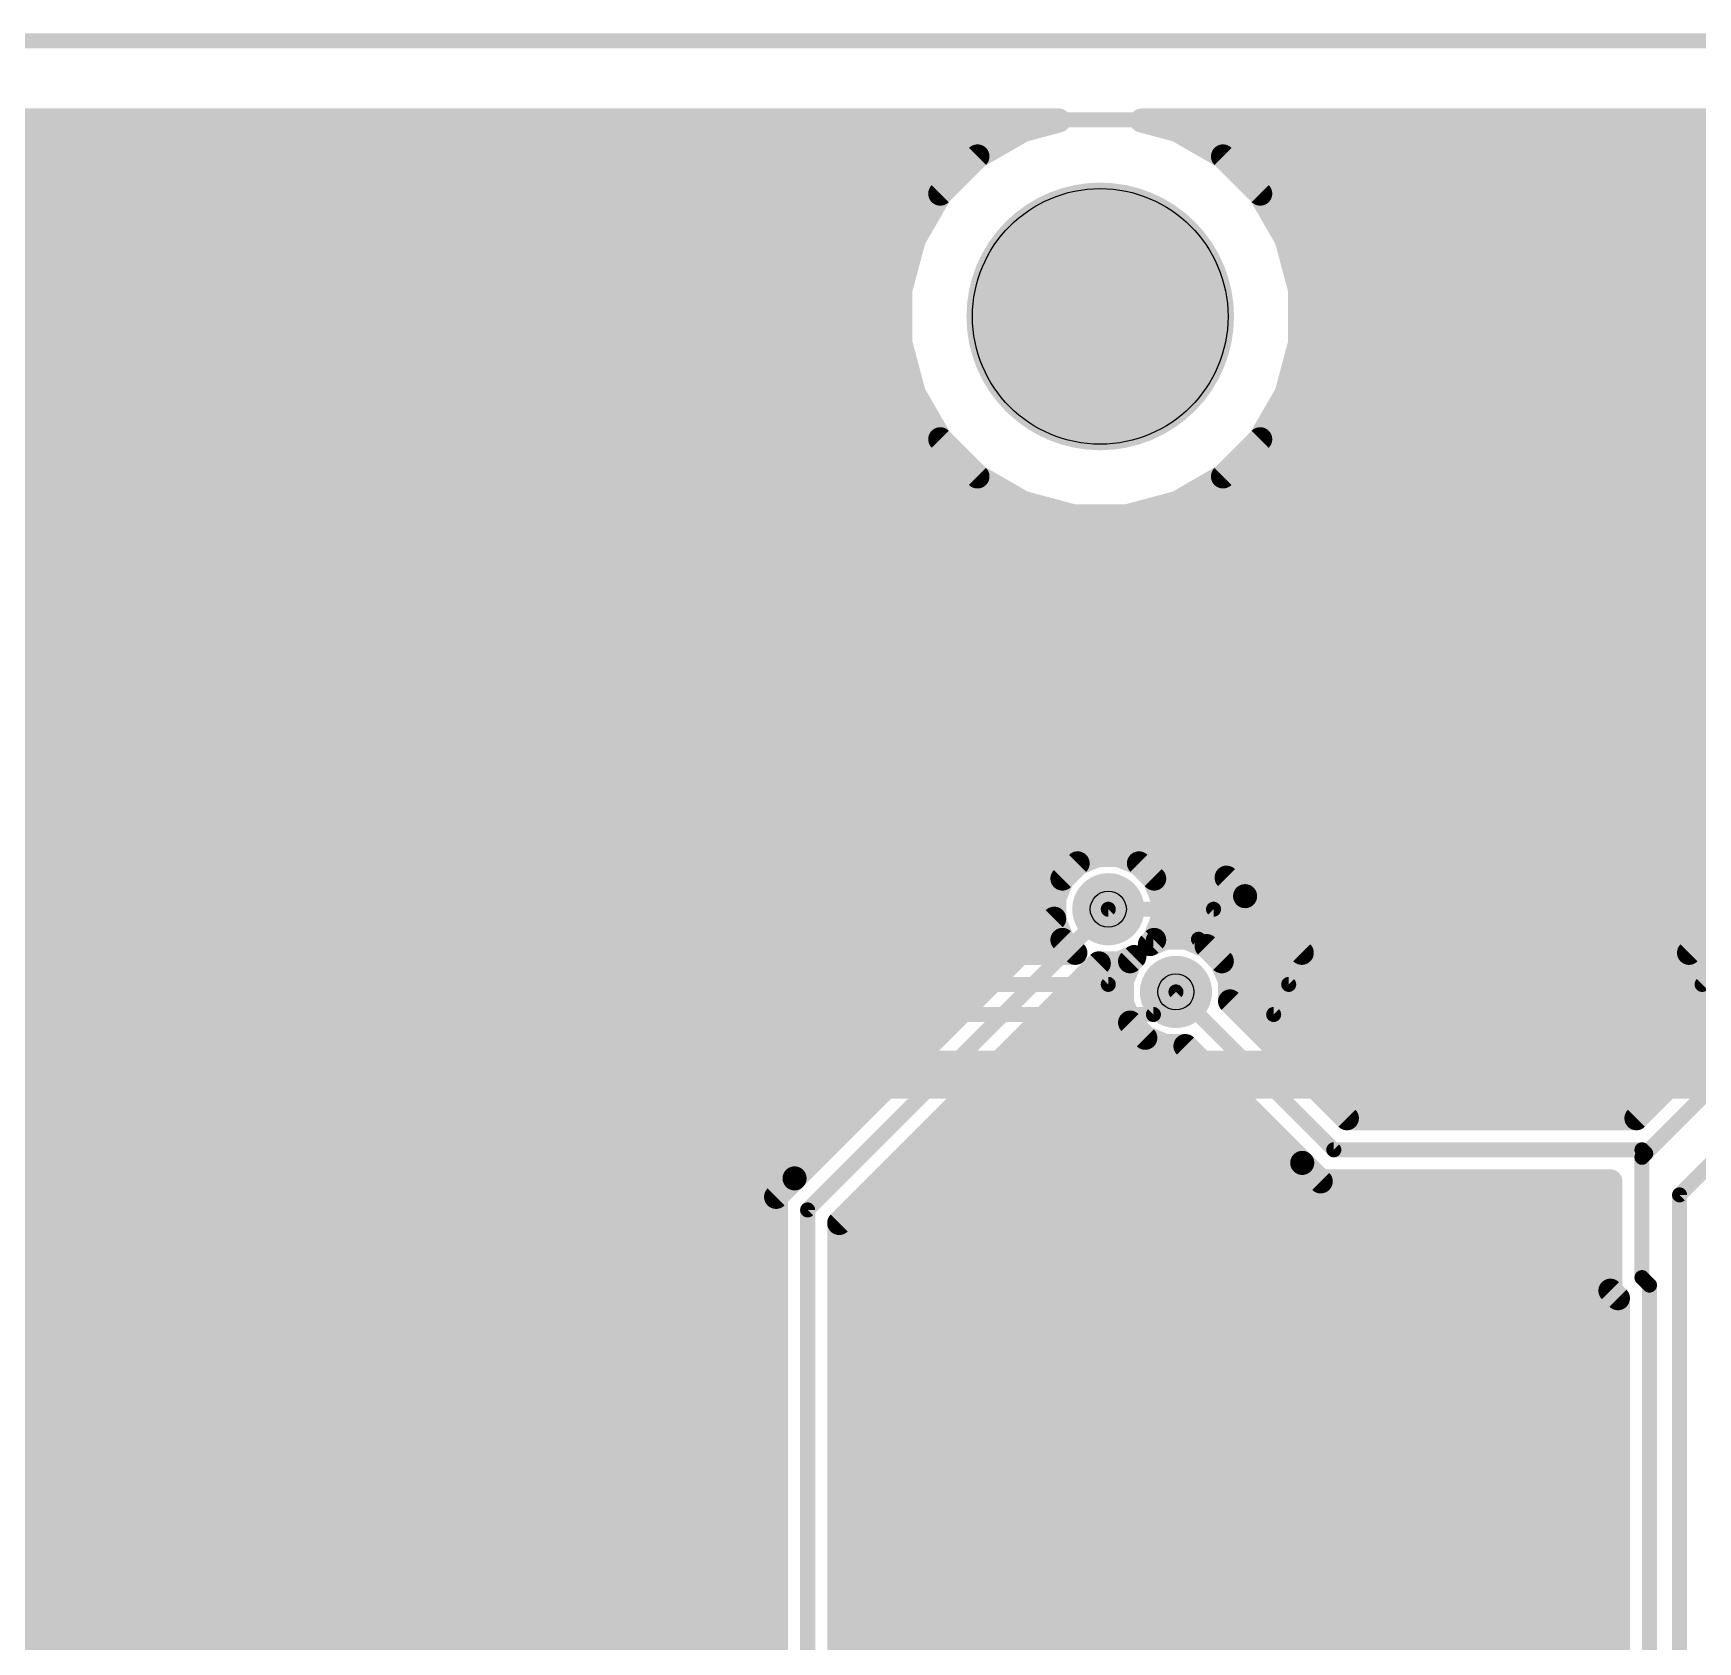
# Model space of a CAD drawing. Extents: x 0 to 10.8, y 0 to 6.1.
# Drawn here: x 2.98 to 4.087, y 3.463 to 4.533 of the extents above; entities that cross this region are included whole.
import ezdxf

# ---------------------------------------------------------------- set-up
doc = ezdxf.new("R2010")
doc.units = 0
for name, color, linetype in [('1', 22, 'CONTINUOUS'), ('116', 253, 'CONTINUOUS'), ('16', 175, 'CONTINUOUS'), ('18', 82, 'CONTINUOUS'), ('20', 7, 'CONTINUOUS'), ('29', 253, 'CONTINUOUS'), ('30', 253, 'CONTINUOUS'), ('44', 253, 'CONTINUOUS')]:
    doc.layers.add(name, color=color, linetype=linetype)

# ---------------------------------------------------------------- blocks, each defined once
blk = doc.blocks.new('ROUNDV')
at = {"const_width": 0.5}
blk.add_lwpolyline([(0, -0.25, 1), (0, 0.25, 1), (0, -0.25)], format="xyb", dxfattribs=at)

msp = doc.modelspace()

# ---------------------------------------------------------------- linework, layer by layer
at = {"layer": '1'}
for points, const_width in [([(2.260461, 4.474559), (3.662091, 4.474559)], 0.016), ([(3.638287, 4.468185), (3.607961, 4.450677)], 0.016), ([(3.662091, 4.474559), (3.638287, 4.468185)], 0.016), ([(3.740961, 4.468185), (3.717157, 4.474559)], 0.016), ([(3.717157, 4.474559), (6.526291, 4.474559)], 0.016), ([(3.771287, 4.450677), (3.740961, 4.468185)], 0.016), ([(2.291516, 4.464), (3.631039, 4.464)], 0.016), ([(3.748213, 4.464), (6.548846, 4.464)], 0.016), ([(2.317268, 4.448), (3.605283, 4.448)], 0.016), ([(3.607961, 4.450677), (3.583197, 4.425913)], 0.016), ([(3.796051, 4.425913), (3.771287, 4.450677)], 0.016), ([(3.773965, 4.448), (6.532846, 4.448)], 0.016), ([(2.333268, 4.432), (3.589283, 4.432)], 0.016), ([(3.789965, 4.432), (6.516846, 4.432)], 0.016), ([(3.583197, 4.425913), (3.565689, 4.395587)], 0.016), ([(3.813559, 4.395587), (3.796051, 4.425913)], 0.016), ([(2.345079, 4.416), (3.577476, 4.416)], 0.016), ([(3.801776, 4.416), (6.500846, 4.416)], 0.016), ([(2.354315, 4.4), (3.56824, 4.4)], 0.016), ([(3.811012, 4.4), (6.484846, 4.4)], 0.016), ([(3.565689, 4.395587), (3.556626, 4.36176)], 0.016), ([(3.822622, 4.36176), (3.813559, 4.395587)], 0.016), ([(2.359969, 4.384), (3.562587, 4.384)], 0.016), ([(3.816665, 4.384), (6.468846, 4.384)], 0.016), ([(2.364256, 4.368), (3.558299, 4.368)], 0.016), ([(3.820953, 4.368), (6.452846, 4.368)], 0.016), ([(3.556626, 4.36176), (3.556626, 4.32674)], 0.016), ([(3.822622, 4.32674), (3.822622, 4.36176)], 0.016), ([(2.365925, 4.352), (3.556626, 4.352)], 0.016), ([(3.822622, 4.352), (4.196114, 4.352)], 0.016), ([(2.365925, 4.336), (3.556626, 4.336)], 0.016), ([(3.822622, 4.336), (4.180114, 4.336)], 0.016), ([(3.556626, 4.32674), (3.565689, 4.292913)], 0.016), ([(3.813559, 4.292913), (3.822622, 4.32674)], 0.016), ([(2.364118, 4.32), (3.558429, 4.32)], 0.016), ([(3.820815, 4.32), (4.174917, 4.32)], 0.016), ([(2.359831, 4.304), (3.562717, 4.304)], 0.016), ([(3.816528, 4.304), (4.174917, 4.304)], 0.016), ([(2.354024, 4.288), (3.568524, 4.288)], 0.016), ([(3.565689, 4.292913), (3.583197, 4.262587)], 0.016), ([(3.796051, 4.262587), (3.813559, 4.292913)], 0.016), ([(3.81072, 4.288), (4.181276, 4.288)], 0.016), ([(2.344787, 4.272), (3.57776, 4.272)], 0.016), ([(3.801484, 4.272), (4.197276, 4.272)], 0.016), ([(2.332768, 4.256), (3.589783, 4.256)], 0.016), ([(3.583197, 4.262587), (3.607961, 4.237823)], 0.016), ([(3.771287, 4.237823), (3.796051, 4.262587)], 0.016), ([(3.789465, 4.256), (4.294, 4.256)], 0.016), ([(2.316768, 4.24), (3.605783, 4.24)], 0.016), ([(3.607961, 4.237823), (3.638287, 4.220315)], 0.016), ([(3.740961, 4.220315), (3.771287, 4.237823)], 0.016), ([(3.773465, 4.24), (4.294, 4.24)], 0.016), ([(2.290646, 4.224), (3.631902, 4.224)], 0.016), ([(3.747343, 4.224), (4.294, 4.224)], 0.016), ([(3.638287, 4.220315), (3.672114, 4.211252)], 0.016), ([(3.672114, 4.211252), (3.707134, 4.211252)], 0.016), ([(3.707134, 4.211252), (3.740961, 4.220315)], 0.016), ([(1.782614, 4.208), (4.294, 4.208)], 0.016), ([(1.798614, 4.192), (4.294, 4.192)], 0.016), ([(1.971402, 4.176), (4.294, 4.176)], 0.016), ([(1.976122, 4.16), (4.294, 4.16)], 0.016), ([(1.976122, 4.144), (4.294, 4.144)], 0.016), ([(1.976122, 4.128), (4.294, 4.128)], 0.016), ([(1.982693, 4.112), (4.294, 4.112)], 0.016), ([(1.998693, 4.096), (4.294, 4.096)], 0.016), ([(2.014693, 4.08), (4.294, 4.08)], 0.016), ([(2.020996, 4.064), (4.294, 4.064)], 0.016), ([(2.020996, 4.048), (4.294, 4.048)], 0.016), ([(2.020996, 4.032), (4.294, 4.032)], 0.016), ([(2.020996, 4.016), (4.294, 4.016)], 0.016), ([(2.020996, 4), (4.294, 4)], 0.016), ([(2.020996, 3.984), (3.68302, 3.984)], 0.016), ([(3.674606, 3.980516), (3.66448, 3.97039)], 0.016), ([(3.687835, 3.985996), (3.674606, 3.980516)], 0.016), ([(3.702161, 3.985996), (3.687835, 3.985996)], 0.016), ([(3.71539, 3.980516), (3.702161, 3.985996)], 0.016), ([(3.70698, 3.984), (4.294, 3.984)], 0.016), ([(3.725516, 3.97039), (3.71539, 3.980516)], 0.016), ([(2.020996, 3.968), (3.663492, 3.968)], 0.016), ([(3.66448, 3.97039), (3.659, 3.957161)], 0.016), ([(3.730996, 3.957161), (3.725516, 3.97039)], 0.016), ([(3.726508, 3.968), (4.182091, 3.968)], 0.016), ([(3.659, 3.957161), (3.659, 3.943693)], 0.016), ([(3.730996, 3.942835), (3.730996, 3.957161)], 0.016), ([(2.020996, 3.952), (3.659, 3.952)], 0.016), ([(3.495, 3.75), (3.695, 3.95)], 0.01), ([(3.730996, 3.952), (4.171008, 3.952)], 0.016), ([(2.020996, 3.936), (3.651307, 3.936)], 0.016), ([(3.659, 3.943693), (3.486303, 3.770996)], 0.016), ([(3.725516, 3.929606), (3.730996, 3.942835)], 0.016), ([(3.728161, 3.936), (4.169, 3.936)], 0.016), ([(4.169, 3.933693), (4.046303, 3.810996)], 0.016), ([(4.0525, 3.7875), (4.205, 3.94)], 0.01), ([(3.732835, 3.930996), (3.722705, 3.926799)], 0.016), ([(3.722705, 3.926799), (3.725516, 3.929606)], 0.016), ([(3.747161, 3.930996), (3.732835, 3.930996)], 0.016), ([(3.76039, 3.925516), (3.747161, 3.930996)], 0.016), ([(3.770516, 3.91539), (3.76039, 3.925516)], 0.016), ([(2.020996, 3.92), (3.635307, 3.92)], 0.016), ([(3.515996, 3.741303), (3.688693, 3.914)], 0.016), ([(3.688693, 3.914), (3.702161, 3.914)], 0.016), ([(3.702161, 3.914), (3.712291, 3.918201)], 0.016), ([(3.70948, 3.91539), (3.704, 3.902161)], 0.016), ([(3.712291, 3.918201), (3.70948, 3.91539)], 0.016), ([(3.765906, 3.92), (4.155307, 3.92)], 0.016), ([(3.775996, 3.902161), (3.770516, 3.91539)], 0.016), ([(2.020996, 3.904), (3.619307, 3.904)], 0.016), ([(3.678693, 3.904), (3.704764, 3.904)], 0.016), ([(3.704, 3.902161), (3.704, 3.887835)], 0.016), ([(3.775236, 3.904), (4.139307, 3.904)], 0.016), ([(3.775996, 3.888697), (3.775996, 3.902161)], 0.016), ([(3.845, 3.79), (3.74, 3.895)], 0.01), ([(2.020996, 3.888), (3.603307, 3.888)], 0.016), ([(3.662693, 3.888), (3.704, 3.888)], 0.016), ([(3.704, 3.887835), (3.70948, 3.874606)], 0.016), ([(3.853697, 3.810996), (3.775996, 3.888697)], 0.016), ([(3.776693, 3.888), (4.123307, 3.888)], 0.016), ([(4.075, 3.76), (4.205, 3.89)], 0.01), ([(2.020996, 3.872), (3.587307, 3.872)], 0.016), ([(3.646693, 3.872), (3.712087, 3.872)], 0.016), ([(3.70948, 3.874606), (3.719606, 3.86448)], 0.016), ([(3.792693, 3.872), (4.107307, 3.872)], 0.016), ([(3.719606, 3.86448), (3.732835, 3.859)], 0.016), ([(3.732835, 3.859), (3.746299, 3.859)], 0.016), ([(3.746299, 3.859), (3.824, 3.781299)], 0.016), ([(2.020996, 3.856), (3.571307, 3.856)], 0.016), ([(3.630693, 3.856), (3.749299, 3.856)], 0.016), ([(3.808693, 3.856), (4.091307, 3.856)], 0.016), ([(2.020996, 3.84), (3.555307, 3.84)], 0.016), ([(3.614693, 3.84), (3.765299, 3.84)], 0.016), ([(3.824693, 3.84), (4.075307, 3.84)], 0.016), ([(2.020996, 3.824), (3.539307, 3.824)], 0.016), ([(3.598693, 3.824), (3.781299, 3.824)], 0.016), ([(3.840693, 3.824), (4.059307, 3.824)], 0.016), ([(2.020996, 3.808), (3.523307, 3.808)], 0.016), ([(3.582693, 3.808), (3.797299, 3.808)], 0.016), ([(4.041299, 3.810996), (3.853697, 3.810996)], 0.016), ([(4.046303, 3.810996), (4.041299, 3.810996)], 0.016), ([(2.020996, 3.792), (3.507307, 3.792)], 0.016), ([(3.566693, 3.792), (3.813299, 3.792)], 0.016), ([(3.824, 3.781299), (3.836299, 3.769)], 0.016), ([(4.05, 3.79), (3.845, 3.79)], 0.01), ([(4.0525, 3.7875), (4.05, 3.79)], 0.01), ([(4.05, 3.785), (4.0525, 3.7875)], 0.01), ([(4.05, 3.705), (4.05, 3.785)], 0.01), ([(2.020996, 3.776), (3.491307, 3.776)], 0.016), ([(3.486299, 3.770996), (3.474, 3.758697)], 0.016), ([(3.486303, 3.770996), (3.486299, 3.770996)], 0.016), ([(3.550693, 3.776), (3.829299, 3.776)], 0.016), ([(3.836299, 3.769), (4.029, 3.769)], 0.016), ([(4.029, 3.769), (4.029, 3.713697)], 0.016), ([(2.020996, 3.76), (3.475303, 3.76)], 0.016), ([(3.474, 3.758697), (3.474, 2.628697)], 0.016), ([(3.534693, 3.76), (4.029, 3.76)], 0.016), ([(4.075, 3.435), (4.075, 3.76)], 0.01), ([(3.495, 2.62), (3.495, 3.75)], 0.01), ([(2.020996, 3.744), (3.474, 3.744)], 0.016), ([(3.515996, 2.628697), (3.515996, 3.741303)], 0.016), ([(3.518693, 3.744), (4.029, 3.744)], 0.016), ([(2.020996, 3.728), (3.474, 3.728)], 0.016), ([(3.515996, 3.728), (4.029, 3.728)], 0.016), ([(4.029, 3.713697), (4.029, 3.696299)], 0.016), ([(2.020996, 3.712), (3.474, 3.712)], 0.016), ([(3.515996, 3.712), (4.029, 3.712)], 0.016), ([(4.055, 3.7), (4.05, 3.705)], 0.01), ([(2.020996, 3.696), (3.474, 3.696)], 0.016), ([(3.515996, 3.696), (4.029299, 3.696)], 0.016), ([(4.029, 3.696299), (4.034, 3.691299)], 0.016), ([(4.034, 3.691299), (4.034, 3.453697)], 0.016), ([(4.055, 3.445), (4.055, 3.7)], 0.01), ([(2.020996, 3.68), (3.474, 3.68)], 0.016), ([(3.515996, 3.68), (4.034, 3.68)], 0.016), ([(2.020996, 3.664), (3.474, 3.664)], 0.016), ([(3.515996, 3.664), (4.034, 3.664)], 0.016), ([(2.020996, 3.648), (3.474, 3.648)], 0.016), ([(3.515996, 3.648), (4.034, 3.648)], 0.016), ([(2.020996, 3.632), (3.474, 3.632)], 0.016), ([(3.515996, 3.632), (4.034, 3.632)], 0.016), ([(2.020996, 3.616), (3.474, 3.616)], 0.016), ([(3.515996, 3.616), (4.034, 3.616)], 0.016), ([(2.020996, 3.6), (3.474, 3.6)], 0.016), ([(3.515996, 3.6), (4.034, 3.6)], 0.016), ([(2.020996, 3.584), (3.474, 3.584)], 0.016), ([(3.515996, 3.584), (4.034, 3.584)], 0.016), ([(2.027906, 3.568), (3.474, 3.568)], 0.016), ([(3.515996, 3.568), (4.034, 3.568)], 0.016), ([(2.035996, 3.552), (3.474, 3.552)], 0.016), ([(3.515996, 3.552), (4.034, 3.552)], 0.016), ([(2.035232, 3.536), (3.474, 3.536)], 0.016), ([(3.515996, 3.536), (4.034, 3.536)], 0.016), ([(2.025909, 3.52), (3.474, 3.52)], 0.016), ([(3.515996, 3.52), (4.034, 3.52)], 0.016), ([(0.868996, 3.504), (3.474, 3.504)], 0.016), ([(3.515996, 3.504), (4.034, 3.504)], 0.016), ([(0.892472, 3.488), (3.474, 3.488)], 0.016), ([(3.515996, 3.488), (4.034, 3.488)], 0.016), ([(0.892472, 3.472), (3.474, 3.472)], 0.016), ([(3.515996, 3.472), (4.034, 3.472)], 0.016), ([(0.892472, 3.456), (3.474, 3.456)], 0.016), ([(3.515996, 3.456), (4.034, 3.456)], 0.016)]:
    msp.add_lwpolyline(points, dxfattribs=dict(at, const_width=const_width))
for points, const_width in [([(3.637253, 4.472049, 1), (3.639322, 4.464321)], 0.008), ([(3.640287, 4.464721, 1), (3.636288, 4.471649)], 0.008), ([(3.663125, 4.470695, 1), (3.661056, 4.478423)], 0.008), ([(3.662091, 4.470559, 1), (3.662091, 4.478559)], 0.008), ([(3.718192, 4.478423, 1), (3.716123, 4.470695)], 0.008), ([(3.717157, 4.478559, 1), (3.717157, 4.470559)], 0.008), ([(3.742961, 4.471649, 1), (3.738961, 4.464721)], 0.008), ([(3.739926, 4.464321, 1), (3.741995, 4.472049)], 0.008), ([(3.631039, 4.46, 1), (3.631039, 4.468)], 0.008), ([(3.748213, 4.468, 1), (3.748213, 4.46)], 0.008), ([(3.605961, 4.454141, 1), (3.609961, 4.447213)], 0.008), ([(3.610789, 4.447849, 1), (3.605132, 4.453506)], 0.008), ([(3.605283, 4.444, 1), (3.605283, 4.452)], 0.008), ([(3.774116, 4.453506, 1), (3.768459, 4.447849)], 0.008), ([(3.769288, 4.447213, 1), (3.773287, 4.454141)], 0.008), ([(3.773965, 4.452, 1), (3.773965, 4.444)], 0.008), ([(3.589283, 4.428, 1), (3.589283, 4.436)], 0.008), ([(3.789965, 4.436, 1), (3.789965, 4.428)], 0.008), ([(3.580368, 4.428742, 1), (3.586025, 4.423085)], 0.008), ([(3.586661, 4.423913, 1), (3.579733, 4.427913)], 0.008), ([(3.799515, 4.427913, 1), (3.792587, 4.423913)], 0.008), ([(3.793223, 4.423085, 1), (3.79888, 4.428742)], 0.008), ([(3.577476, 4.412, 1), (3.577476, 4.42)], 0.008), ([(3.801776, 4.42, 1), (3.801776, 4.412)], 0.008), ([(3.56824, 4.396, 1), (3.56824, 4.404)], 0.008), ([(3.811012, 4.404, 1), (3.811012, 4.396)], 0.008), ([(3.562225, 4.397587, 1), (3.569153, 4.393587)], 0.008), ([(3.569553, 4.394551, 1), (3.561825, 4.396622)], 0.008), ([(3.817423, 4.396622, 1), (3.809695, 4.394551)], 0.008), ([(3.810095, 4.393587, 1), (3.817023, 4.397587)], 0.008), ([(3.562587, 4.38, 1), (3.562587, 4.388)], 0.008), ([(3.816665, 4.388, 1), (3.816665, 4.38)], 0.008), ([(3.558299, 4.364, 1), (3.558299, 4.372)], 0.008), ([(3.820953, 4.372, 1), (3.820953, 4.364)], 0.008), ([(3.560626, 4.36176, 1), (3.552626, 4.36176)], 0.008), ([(3.552762, 4.362795, 1), (3.56049, 4.360725)], 0.008), ([(3.826622, 4.36176, 1), (3.818622, 4.36176)], 0.008), ([(3.818758, 4.360725, 1), (3.826486, 4.362795)], 0.008), ([(3.556626, 4.348, 1), (3.556626, 4.356)], 0.008), ([(3.822622, 4.356, 1), (3.822622, 4.348)], 0.008), ([(3.556626, 4.332, 1), (3.556626, 4.34)], 0.008), ([(3.822622, 4.34, 1), (3.822622, 4.332)], 0.008), ([(3.56049, 4.327775, 1), (3.552762, 4.325705)], 0.008), ([(3.552626, 4.32674, 1), (3.560626, 4.32674)], 0.008), ([(3.818622, 4.32674, 1), (3.826622, 4.32674)], 0.008), ([(3.826486, 4.325705, 1), (3.818758, 4.327775)], 0.008), ([(3.558429, 4.316, 1), (3.558429, 4.324)], 0.008), ([(3.820815, 4.324, 1), (3.820815, 4.316)], 0.008), ([(3.562717, 4.3, 1), (3.562717, 4.308)], 0.008), ([(3.816528, 4.308, 1), (3.816528, 4.3)], 0.008), ([(3.569153, 4.294913, 1), (3.562225, 4.290913)], 0.008), ([(3.561825, 4.291878, 1), (3.569553, 4.293949)], 0.008), ([(3.568524, 4.284, 1), (3.568524, 4.292)], 0.008), ([(3.81072, 4.292, 1), (3.81072, 4.284)], 0.008), ([(3.809695, 4.293949, 1), (3.817423, 4.291878)], 0.008), ([(3.817023, 4.290913, 1), (3.810095, 4.294913)], 0.008), ([(3.57776, 4.268, 1), (3.57776, 4.276)], 0.008), ([(3.801484, 4.276, 1), (3.801484, 4.268)], 0.008), ([(3.586025, 4.265415, 1), (3.580368, 4.259758)], 0.008), ([(3.579733, 4.260587, 1), (3.586661, 4.264587)], 0.008), ([(3.589783, 4.252, 1), (3.589783, 4.26)], 0.008), ([(3.789465, 4.26, 1), (3.789465, 4.252)], 0.008), ([(3.792587, 4.264587, 1), (3.799515, 4.260587)], 0.008), ([(3.79888, 4.259758, 1), (3.793223, 4.265415)], 0.008), ([(3.609961, 4.241287, 1), (3.605961, 4.234359)], 0.008), ([(3.605132, 4.234994, 1), (3.610789, 4.240651)], 0.008), ([(3.605783, 4.236, 1), (3.605783, 4.244)], 0.008), ([(3.768459, 4.240651, 1), (3.774116, 4.234994)], 0.008), ([(3.773287, 4.234359, 1), (3.769288, 4.241287)], 0.008), ([(3.773465, 4.244, 1), (3.773465, 4.236)], 0.008), ([(3.631902, 4.22, 1), (3.631902, 4.228)], 0.008), ([(3.747343, 4.228, 1), (3.747343, 4.22)], 0.008), ([(3.639323, 4.224179, 1), (3.637252, 4.216451)], 0.008), ([(3.636288, 4.216851, 1), (3.640287, 4.223779)], 0.008), ([(3.672114, 4.215252, 1), (3.672114, 4.207252)], 0.008), ([(3.671079, 4.207388, 1), (3.673149, 4.215116)], 0.008), ([(3.706099, 4.215116, 1), (3.708169, 4.207388)], 0.008), ([(3.707134, 4.207252, 1), (3.707134, 4.215252)], 0.008), ([(3.738961, 4.223779, 1), (3.742961, 4.216851)], 0.008), ([(3.741996, 4.216451, 1), (3.739925, 4.224179)], 0.008), ([(3.673075, 3.984211, 1), (3.676137, 3.97682)], 0.008), ([(3.677435, 3.977687, 1), (3.671778, 3.983344)], 0.008), ([(3.68302, 3.98, 1), (3.68302, 3.988)], 0.008), ([(3.687835, 3.989996, 1), (3.687835, 3.981996)], 0.008), ([(3.689366, 3.982301, 1), (3.686304, 3.989691)], 0.008), ([(3.703692, 3.989691, 1), (3.70063, 3.982301)], 0.008), ([(3.702161, 3.981996, 1), (3.702161, 3.989996)], 0.008), ([(3.70698, 3.988, 1), (3.70698, 3.98)], 0.008), ([(3.718218, 3.983344, 1), (3.712561, 3.977687)], 0.008), ([(3.713859, 3.97682, 1), (3.716921, 3.984211)], 0.008), ([(3.661652, 3.973218, 1), (3.667309, 3.967561)], 0.008), ([(3.668176, 3.968859, 1), (3.660785, 3.971921)], 0.008), ([(3.663492, 3.964, 1), (3.663492, 3.972)], 0.008), ([(3.729211, 3.971921, 1), (3.72182, 3.968859)], 0.008), ([(3.726508, 3.972, 1), (3.726508, 3.964)], 0.008), ([(3.722687, 3.967561, 1), (3.728344, 3.973218)], 0.008), ([(3.663, 3.957161, 1), (3.655, 3.957161)], 0.008), ([(3.734996, 3.957161, 1), (3.726996, 3.957161)], 0.008), ([(3.655305, 3.958692, 1), (3.662695, 3.95563)], 0.008), ([(3.659, 3.948, 1), (3.659, 3.956)], 0.008), ([(3.696768, 3.948232, 1), (3.693232, 3.951768)], 0.005), ([(3.730996, 3.956, 1), (3.730996, 3.948)], 0.008), ([(3.727301, 3.95563, 1), (3.734691, 3.958692)], 0.008), ([(3.651307, 3.932, 1), (3.651307, 3.94)], 0.008), ([(3.655, 3.943693, 1), (3.663, 3.943693)], 0.008), ([(3.661828, 3.940864, 1), (3.656172, 3.946521)], 0.008), ([(3.728161, 3.94, 1), (3.728161, 3.932)], 0.008), ([(3.726996, 3.942835, 1), (3.734996, 3.942835)], 0.008), ([(3.734691, 3.941304, 1), (3.727301, 3.944366)], 0.008), ([(3.719878, 3.92963, 1), (3.725531, 3.923969)], 0.008), ([(3.721174, 3.930495, 1), (3.724236, 3.923104)], 0.008), ([(3.72182, 3.931137, 1), (3.729211, 3.928075)], 0.008), ([(3.728342, 3.926776, 1), (3.722689, 3.932437)], 0.008), ([(3.732835, 3.934996, 1), (3.732835, 3.926996)], 0.008), ([(3.734366, 3.927301, 1), (3.731304, 3.934691)], 0.008), ([(3.748692, 3.934691, 1), (3.74563, 3.927301)], 0.008), ([(3.747161, 3.926996, 1), (3.747161, 3.934996)], 0.008), ([(3.763218, 3.928344, 1), (3.757561, 3.922687)], 0.008), ([(3.758859, 3.92182, 1), (3.761921, 3.929211)], 0.008), ([(3.635307, 3.916, 1), (3.635307, 3.924)], 0.008), ([(3.688693, 3.918, 1), (3.688693, 3.91)], 0.008), ([(3.691521, 3.911172, 1), (3.685864, 3.916828)], 0.008), ([(3.700629, 3.917695, 1), (3.703694, 3.910305)], 0.008), ([(3.702161, 3.91, 1), (3.702161, 3.918)], 0.008), ([(3.706652, 3.918218, 1), (3.712309, 3.912561)], 0.008), ([(3.713176, 3.913859, 1), (3.705785, 3.916921)], 0.008), ([(3.71512, 3.915372, 1), (3.709463, 3.921029)], 0.008), ([(3.713824, 3.914506, 1), (3.710759, 3.921896)], 0.008), ([(3.765906, 3.924, 1), (3.765906, 3.916)], 0.008), ([(3.774211, 3.916921, 1), (3.76682, 3.913859)], 0.008), ([(3.767687, 3.912561, 1), (3.773344, 3.918218)], 0.008), ([(3.619307, 3.9, 1), (3.619307, 3.908)], 0.008), ([(3.678693, 3.908, 1), (3.678693, 3.9)], 0.008), ([(3.708, 3.902161, 1), (3.7, 3.902161)], 0.008), ([(3.704764, 3.9, 1), (3.704764, 3.908)], 0.008), ([(3.775236, 3.908, 1), (3.775236, 3.9)], 0.008), ([(3.779996, 3.902161, 1), (3.771996, 3.902161)], 0.008), ([(3.700305, 3.903692, 1), (3.707695, 3.90063)], 0.008), ([(3.741768, 3.896768, 1), (3.738232, 3.893232)], 0.005), ([(3.772301, 3.90063, 1), (3.779691, 3.903692)], 0.008), ([(3.603307, 3.884, 1), (3.603307, 3.892)], 0.008), ([(3.662693, 3.892, 1), (3.662693, 3.884)], 0.008), ([(3.707695, 3.889366, 1), (3.700305, 3.886304)], 0.008), ([(3.7, 3.887835, 1), (3.708, 3.887835)], 0.008), ([(3.704, 3.884, 1), (3.704, 3.892)], 0.008), ([(3.778824, 3.891525, 1), (3.773168, 3.885868)], 0.008), ([(3.771996, 3.888697, 1), (3.779996, 3.888697)], 0.008), ([(3.776693, 3.892, 1), (3.776693, 3.884)], 0.008), ([(3.587307, 3.868, 1), (3.587307, 3.876)], 0.008), ([(3.646693, 3.876, 1), (3.646693, 3.868)], 0.008), ([(3.712309, 3.877435, 1), (3.706652, 3.871778)], 0.008), ([(3.705785, 3.873075, 1), (3.713176, 3.876137)], 0.008), ([(3.712087, 3.868, 1), (3.712087, 3.876)], 0.008), ([(3.792693, 3.876, 1), (3.792693, 3.868)], 0.008), ([(3.721137, 3.868176, 1), (3.718075, 3.860785)], 0.008), ([(3.716778, 3.861652, 1), (3.722435, 3.867309)], 0.008), ([(3.732835, 3.863, 1), (3.732835, 3.855)], 0.008), ([(3.731304, 3.855305, 1), (3.734366, 3.862695)], 0.008), ([(3.749128, 3.861828, 1), (3.743471, 3.856172)], 0.008), ([(3.746299, 3.855, 1), (3.746299, 3.863)], 0.008), ([(3.571307, 3.852, 1), (3.571307, 3.86)], 0.008), ([(3.630693, 3.86, 1), (3.630693, 3.852)], 0.008), ([(3.749299, 3.852, 1), (3.749299, 3.86)], 0.008), ([(3.808693, 3.86, 1), (3.808693, 3.852)], 0.008), ([(3.555307, 3.836, 1), (3.555307, 3.844)], 0.008), ([(3.614693, 3.844, 1), (3.614693, 3.836)], 0.008), ([(3.765299, 3.836, 1), (3.765299, 3.844)], 0.008), ([(3.824693, 3.844, 1), (3.824693, 3.836)], 0.008), ([(4.075307, 3.836, 1), (4.075307, 3.844)], 0.008), ([(3.539307, 3.82, 1), (3.539307, 3.828)], 0.008), ([(3.598693, 3.828, 1), (3.598693, 3.82)], 0.008), ([(3.781299, 3.82, 1), (3.781299, 3.828)], 0.008), ([(3.840693, 3.828, 1), (3.840693, 3.82)], 0.008), ([(4.059307, 3.82, 1), (4.059307, 3.828)], 0.008), ([(3.523307, 3.804, 1), (3.523307, 3.812)], 0.008), ([(3.582693, 3.812, 1), (3.582693, 3.804)], 0.008), ([(3.797299, 3.804, 1), (3.797299, 3.812)], 0.008), ([(3.853697, 3.814996, 1), (3.853697, 3.806996)], 0.008), ([(3.850868, 3.808168, 1), (3.856525, 3.813824)], 0.008), ([(4.041299, 3.814996, 1), (4.041299, 3.806996)], 0.008), ([(4.041299, 3.806996, 1), (4.041299, 3.814996)], 0.008), ([(4.043475, 3.813824, 1), (4.049132, 3.808168)], 0.008), ([(4.046303, 3.806996, 1), (4.046303, 3.814996)], 0.008), ([(3.507307, 3.788, 1), (3.507307, 3.796)], 0.008), ([(3.566693, 3.796, 1), (3.566693, 3.788)], 0.008), ([(3.813299, 3.788, 1), (3.813299, 3.796)], 0.008), ([(3.826828, 3.784128, 1), (3.821172, 3.778471)], 0.008), ([(3.821172, 3.778471, 1), (3.826828, 3.784128)], 0.008), ([(3.845, 3.7925, 1), (3.845, 3.7875)], 0.005), ([(3.843232, 3.788232, 1), (3.846768, 3.791768)], 0.005), ([(4.051768, 3.791768, 1), (4.048232, 3.788232)], 0.005), ([(4.0525, 3.785, 1), (4.0475, 3.785)], 0.005), ([(4.048232, 3.786768, 1), (4.051768, 3.783232)], 0.005), ([(4.05, 3.7875, 1), (4.05, 3.7925)], 0.005), ([(4.050732, 3.789268, 1), (4.054268, 3.785732)], 0.005), ([(4.054268, 3.785732, 1), (4.050732, 3.789268)], 0.005), ([(4.050732, 3.785732, 1), (4.054268, 3.789268)], 0.005), ([(3.486299, 3.774996, 1), (3.486299, 3.766996)], 0.008), ([(3.483475, 3.773824, 1), (3.489132, 3.768168)], 0.008), ([(3.489128, 3.768168, 1), (3.483471, 3.773824)], 0.008), ([(3.486303, 3.766996, 1), (3.486303, 3.774996)], 0.008), ([(3.491307, 3.772, 1), (3.491307, 3.78)], 0.008), ([(3.550693, 3.78, 1), (3.550693, 3.772)], 0.008), ([(3.829299, 3.772, 1), (3.829299, 3.78)], 0.008), ([(3.836299, 3.773, 1), (3.836299, 3.765)], 0.008), ([(3.833471, 3.766172, 1), (3.839128, 3.771828)], 0.008), ([(4.033, 3.769, 1), (4.025, 3.769)], 0.008), ([(4.029, 3.765, 1), (4.029, 3.773)], 0.008), ([(3.478, 3.758697, 1), (3.47, 3.758697)], 0.008), ([(3.471172, 3.761525, 1), (3.476828, 3.755868)], 0.008), ([(3.475303, 3.756, 1), (3.475303, 3.764)], 0.008), ([(3.534693, 3.764, 1), (3.534693, 3.756)], 0.008), ([(4.029, 3.756, 1), (4.029, 3.764)], 0.008), ([(4.0775, 3.76, 1), (4.0725, 3.76)], 0.005), ([(3.4975, 3.75, 1), (3.4925, 3.75)], 0.005), ([(3.493232, 3.751768, 1), (3.496768, 3.748232)], 0.005), ([(4.073232, 3.761768, 1), (4.076768, 3.758232)], 0.005), ([(3.474, 3.74, 1), (3.474, 3.748)], 0.008), ([(3.519996, 3.741303, 1), (3.511996, 3.741303)], 0.008), ([(3.513168, 3.744132, 1), (3.518824, 3.738475)], 0.008), ([(3.518693, 3.748, 1), (3.518693, 3.74)], 0.008), ([(4.029, 3.74, 1), (4.029, 3.748)], 0.008), ([(3.474, 3.724, 1), (3.474, 3.732)], 0.008), ([(3.515996, 3.732, 1), (3.515996, 3.724)], 0.008), ([(4.029, 3.724, 1), (4.029, 3.732)], 0.008), ([(4.033, 3.713697, 1), (4.025, 3.713697)], 0.008), ([(3.474, 3.708, 1), (3.474, 3.716)], 0.008), ([(3.515996, 3.716, 1), (3.515996, 3.708)], 0.008), ([(4.025, 3.713697, 1), (4.033, 3.713697)], 0.008), ([(4.029, 3.708, 1), (4.029, 3.716)], 0.008), ([(4.051768, 3.706768, 1), (4.048232, 3.703232)], 0.005), ([(3.474, 3.692, 1), (3.474, 3.7)], 0.008), ([(3.515996, 3.7, 1), (3.515996, 3.692)], 0.008), ([(4.031828, 3.699128, 1), (4.026172, 3.693471)], 0.008), ([(4.025, 3.696299, 1), (4.033, 3.696299)], 0.008), ([(4.029299, 3.692, 1), (4.029299, 3.7)], 0.008), ([(4.038, 3.691299, 1), (4.03, 3.691299)], 0.008), ([(4.031172, 3.688471, 1), (4.036828, 3.694128)], 0.008), ([(4.0475, 3.705, 1), (4.0525, 3.705)], 0.005), ([(4.0575, 3.7, 1), (4.0525, 3.7)], 0.005), ([(4.053232, 3.698232, 1), (4.056768, 3.701768)], 0.005), ([(3.474, 3.676, 1), (3.474, 3.684)], 0.008), ([(3.515996, 3.684, 1), (3.515996, 3.676)], 0.008), ([(4.034, 3.676, 1), (4.034, 3.684)], 0.008), ([(3.474, 3.66, 1), (3.474, 3.668)], 0.008), ([(3.515996, 3.668, 1), (3.515996, 3.66)], 0.008), ([(4.034, 3.66, 1), (4.034, 3.668)], 0.008), ([(3.474, 3.644, 1), (3.474, 3.652)], 0.008), ([(3.515996, 3.652, 1), (3.515996, 3.644)], 0.008), ([(4.034, 3.644, 1), (4.034, 3.652)], 0.008), ([(3.474, 3.628, 1), (3.474, 3.636)], 0.008), ([(3.515996, 3.636, 1), (3.515996, 3.628)], 0.008), ([(4.034, 3.628, 1), (4.034, 3.636)], 0.008), ([(3.474, 3.612, 1), (3.474, 3.62)], 0.008), ([(3.515996, 3.62, 1), (3.515996, 3.612)], 0.008), ([(4.034, 3.612, 1), (4.034, 3.62)], 0.008), ([(3.474, 3.596, 1), (3.474, 3.604)], 0.008), ([(3.515996, 3.604, 1), (3.515996, 3.596)], 0.008), ([(4.034, 3.596, 1), (4.034, 3.604)], 0.008), ([(3.474, 3.58, 1), (3.474, 3.588)], 0.008), ([(3.515996, 3.588, 1), (3.515996, 3.58)], 0.008), ([(4.034, 3.58, 1), (4.034, 3.588)], 0.008), ([(3.474, 3.564, 1), (3.474, 3.572)], 0.008), ([(3.515996, 3.572, 1), (3.515996, 3.564)], 0.008), ([(4.034, 3.564, 1), (4.034, 3.572)], 0.008), ([(3.474, 3.548, 1), (3.474, 3.556)], 0.008), ([(3.515996, 3.556, 1), (3.515996, 3.548)], 0.008), ([(4.034, 3.548, 1), (4.034, 3.556)], 0.008), ([(3.474, 3.532, 1), (3.474, 3.54)], 0.008), ([(3.515996, 3.54, 1), (3.515996, 3.532)], 0.008), ([(4.034, 3.532, 1), (4.034, 3.54)], 0.008), ([(3.474, 3.516, 1), (3.474, 3.524)], 0.008), ([(3.515996, 3.524, 1), (3.515996, 3.516)], 0.008), ([(4.034, 3.516, 1), (4.034, 3.524)], 0.008), ([(3.474, 3.5, 1), (3.474, 3.508)], 0.008), ([(3.515996, 3.508, 1), (3.515996, 3.5)], 0.008), ([(4.034, 3.5, 1), (4.034, 3.508)], 0.008), ([(3.474, 3.484, 1), (3.474, 3.492)], 0.008), ([(3.515996, 3.492, 1), (3.515996, 3.484)], 0.008), ([(4.034, 3.484, 1), (4.034, 3.492)], 0.008), ([(3.474, 3.468, 1), (3.474, 3.476)], 0.008), ([(3.515996, 3.476, 1), (3.515996, 3.468)], 0.008), ([(4.034, 3.468, 1), (4.034, 3.476)], 0.008), ([(3.474, 3.452, 1), (3.474, 3.46)], 0.008), ([(3.515996, 3.46, 1), (3.515996, 3.452)], 0.008), ([(4.034, 3.452, 1), (4.034, 3.46)], 0.008)]:
    msp.add_lwpolyline(points, format="xyb", dxfattribs=dict(at, const_width=const_width))
at = {"layer": '116'}
for points, const_width in [([(3.689646, 4.297835, 1), (3.689646, 4.390669, 1), (3.689646, 4.297835)], 0.081063), ([(3.695, 3.940079, 1), (3.695, 3.959921, 1), (3.695, 3.940079)], 0.008071), ([(3.74, 3.885079, 1), (3.74, 3.904921, 1), (3.74, 3.885079)], 0.008071)]:
    msp.add_lwpolyline(points, format="xyb", dxfattribs=dict(at, const_width=const_width))
at = {"layer": '16'}
for points, const_width in [([(5.55, 4.475), (1.69, 4.475)], 0.01), ([(2.308831, 4.454), (3.61372, 4.454)], 0.016), ([(3.61372, 4.454), (3.607961, 4.450677)], 0.016), ([(3.771287, 4.450677), (3.765528, 4.454)], 0.016), ([(3.765528, 4.454), (5.541299, 4.454)], 0.016), ([(2.317268, 4.448), (3.605283, 4.448)], 0.016), ([(3.607961, 4.450677), (3.583197, 4.425913)], 0.016), ([(3.796051, 4.425913), (3.771287, 4.450677)], 0.016), ([(3.773965, 4.448), (5.547299, 4.448)], 0.016), ([(2.333268, 4.432), (3.589283, 4.432)], 0.016), ([(3.789965, 4.432), (5.563299, 4.432)], 0.016), ([(3.583197, 4.425913), (3.565689, 4.395587)], 0.016), ([(3.813559, 4.395587), (3.796051, 4.425913)], 0.016), ([(2.345079, 4.416), (3.577476, 4.416)], 0.016), ([(3.801776, 4.416), (5.579299, 4.416)], 0.016), ([(2.354315, 4.4), (3.56824, 4.4)], 0.016), ([(3.811012, 4.4), (5.595299, 4.4)], 0.016), ([(3.565689, 4.395587), (3.556626, 4.36176)], 0.016), ([(3.822622, 4.36176), (3.813559, 4.395587)], 0.016), ([(2.359969, 4.384), (3.562587, 4.384)], 0.016), ([(3.816665, 4.384), (5.611299, 4.384)], 0.016), ([(2.364256, 4.368), (3.558299, 4.368)], 0.016), ([(3.820953, 4.368), (5.627299, 4.368)], 0.016), ([(3.556626, 4.36176), (3.556626, 4.32674)], 0.016), ([(3.822622, 4.32674), (3.822622, 4.36176)], 0.016), ([(2.365925, 4.352), (3.556626, 4.352)], 0.016), ([(3.822622, 4.352), (4.196114, 4.352)], 0.016), ([(2.365925, 4.336), (3.556626, 4.336)], 0.016), ([(3.822622, 4.336), (4.180114, 4.336)], 0.016), ([(3.556626, 4.32674), (3.565689, 4.292913)], 0.016), ([(3.813559, 4.292913), (3.822622, 4.32674)], 0.016), ([(2.364118, 4.32), (3.558429, 4.32)], 0.016), ([(3.820815, 4.32), (4.174917, 4.32)], 0.016), ([(2.359831, 4.304), (3.562717, 4.304)], 0.016), ([(3.816528, 4.304), (4.174917, 4.304)], 0.016), ([(4.461917, 4.301614), (4.081299, 3.920996)], 0.016), ([(4.09, 3.9), (4.5, 4.31)], 0.01), ([(2.354024, 4.288), (3.568524, 4.288)], 0.016), ([(3.565689, 4.292913), (3.583197, 4.262587)], 0.016), ([(3.796051, 4.262587), (3.813559, 4.292913)], 0.016), ([(3.81072, 4.288), (4.181276, 4.288)], 0.016), ([(2.344787, 4.272), (3.57776, 4.272)], 0.016), ([(3.801484, 4.272), (4.197276, 4.272)], 0.016), ([(2.332768, 4.256), (3.589783, 4.256)], 0.016), ([(3.583197, 4.262587), (3.607961, 4.237823)], 0.016), ([(3.771287, 4.237823), (3.796051, 4.262587)], 0.016), ([(3.789465, 4.256), (4.416303, 4.256)], 0.016), ([(2.316768, 4.24), (3.605783, 4.24)], 0.016), ([(3.607961, 4.237823), (3.638287, 4.220315)], 0.016), ([(3.740961, 4.220315), (3.771287, 4.237823)], 0.016), ([(3.773465, 4.24), (4.400303, 4.24)], 0.016), ([(2.290646, 4.224), (3.631902, 4.224)], 0.016), ([(3.747343, 4.224), (4.384303, 4.224)], 0.016), ([(3.638287, 4.220315), (3.672114, 4.211252)], 0.016), ([(3.672114, 4.211252), (3.707134, 4.211252)], 0.016), ([(3.707134, 4.211252), (3.740961, 4.220315)], 0.016), ([(1.452697, 4.208), (4.368303, 4.208)], 0.016), ([(1.436697, 4.192), (4.352303, 4.192)], 0.016), ([(1.971402, 4.176), (4.336303, 4.176)], 0.016), ([(1.976122, 4.16), (4.320303, 4.16)], 0.016), ([(1.976122, 4.144), (4.304303, 4.144)], 0.016), ([(1.976122, 4.128), (4.288303, 4.128)], 0.016), ([(1.976122, 4.112), (4.272303, 4.112)], 0.016), ([(1.974098, 4.096), (4.256303, 4.096)], 0.016), ([(1.324697, 4.08), (4.240303, 4.08)], 0.016), ([(1.846917, 4.064), (4.224303, 4.064)], 0.016), ([(1.976122, 4.048), (4.208303, 4.048)], 0.016), ([(1.976122, 4.032), (4.192303, 4.032)], 0.016), ([(1.976122, 4.016), (4.176303, 4.016)], 0.016), ([(1.979693, 4), (4.160303, 4)], 0.016), ([(1.995693, 3.984), (3.68302, 3.984)], 0.016), ([(3.674606, 3.980516), (3.66448, 3.97039)], 0.016), ([(3.687835, 3.985996), (3.674606, 3.980516)], 0.016), ([(3.702161, 3.985996), (3.687835, 3.985996)], 0.016), ([(3.71539, 3.980516), (3.702161, 3.985996)], 0.016), ([(3.70698, 3.984), (4.144303, 3.984)], 0.016), ([(3.724909, 3.970996), (3.71539, 3.980516)], 0.016), ([(2.011693, 3.968), (3.663492, 3.968)], 0.016), ([(3.66448, 3.97039), (3.659, 3.957161)], 0.016), ([(3.773697, 3.970996), (3.724909, 3.970996)], 0.016), ([(3.785996, 3.958697), (3.773697, 3.970996)], 0.016), ([(3.776693, 3.968), (4.128303, 3.968)], 0.016), ([(3.659, 3.957161), (3.659, 3.942835)], 0.016), ([(3.823697, 3.920996), (3.785996, 3.958697)], 0.016), ([(2.027693, 3.952), (3.659, 3.952)], 0.016), ([(3.695, 3.95), (3.765, 3.95)], 0.01), ([(3.765, 3.95), (3.815, 3.9)], 0.01), ([(3.792693, 3.952), (4.112303, 3.952)], 0.016), ([(2.043693, 3.936), (3.661831, 3.936)], 0.016), ([(3.659, 3.942835), (3.66448, 3.929606)], 0.016), ([(3.808693, 3.936), (4.096303, 3.936)], 0.016), ([(3.66448, 3.929606), (3.673094, 3.920996)], 0.016), ([(3.725, 3.93), (3.695, 3.9)], 0.01), ([(3.755, 3.93), (3.725, 3.93)], 0.01), ([(3.805, 3.88), (3.755, 3.93)], 0.01), ([(3.673094, 3.920996), (2.058697, 3.920996)], 0.016), ([(4.081299, 3.920996), (3.823697, 3.920996)], 0.016), ([(3.695, 3.9), (2.05, 3.9)], 0.01), ([(3.74, 3.895), (3.725, 3.88)], 0.01), ([(3.815, 3.9), (4.09, 3.9)], 0.01), ([(3.725, 3.88), (1.83, 3.88)], 0.01), ([(4.195, 3.88), (3.805, 3.88)], 0.01), ([(1.705, 3.84), (4.185, 3.84)], 0.032)]:
    msp.add_lwpolyline(points, dxfattribs=dict(at, const_width=const_width))
for points, const_width in [([(3.615719, 4.450535, 1), (3.611722, 4.457465)], 0.008), ([(3.61372, 4.45, 1), (3.61372, 4.458)], 0.008), ([(3.767526, 4.457465, 1), (3.763529, 4.450535)], 0.008), ([(3.765528, 4.458, 1), (3.765528, 4.45)], 0.008), ([(3.605962, 4.454142, 1), (3.609959, 4.447212)], 0.008), ([(3.610789, 4.447849, 1), (3.605132, 4.453506)], 0.008), ([(3.605283, 4.444, 1), (3.605283, 4.452)], 0.008), ([(3.774116, 4.453506, 1), (3.768459, 4.447849)], 0.008), ([(3.769289, 4.447212, 1), (3.773286, 4.454142)], 0.008), ([(3.773965, 4.452, 1), (3.773965, 4.444)], 0.008), ([(3.589283, 4.428, 1), (3.589283, 4.436)], 0.008), ([(3.789965, 4.436, 1), (3.789965, 4.428)], 0.008), ([(3.580368, 4.428742, 1), (3.586025, 4.423085)], 0.008), ([(3.586661, 4.423913, 1), (3.579733, 4.427913)], 0.008), ([(3.799515, 4.427913, 1), (3.792587, 4.423913)], 0.008), ([(3.793223, 4.423085, 1), (3.79888, 4.428742)], 0.008), ([(3.577476, 4.412, 1), (3.577476, 4.42)], 0.008), ([(3.801776, 4.42, 1), (3.801776, 4.412)], 0.008), ([(3.56824, 4.396, 1), (3.56824, 4.404)], 0.008), ([(3.811012, 4.404, 1), (3.811012, 4.396)], 0.008), ([(3.562225, 4.397587, 1), (3.569153, 4.393587)], 0.008), ([(3.569553, 4.394551, 1), (3.561825, 4.396622)], 0.008), ([(3.817423, 4.396622, 1), (3.809695, 4.394551)], 0.008), ([(3.810095, 4.393587, 1), (3.817023, 4.397587)], 0.008), ([(3.562587, 4.38, 1), (3.562587, 4.388)], 0.008), ([(3.816665, 4.388, 1), (3.816665, 4.38)], 0.008), ([(3.558299, 4.364, 1), (3.558299, 4.372)], 0.008), ([(3.820953, 4.372, 1), (3.820953, 4.364)], 0.008), ([(3.560626, 4.36176, 1), (3.552626, 4.36176)], 0.008), ([(3.552762, 4.362795, 1), (3.56049, 4.360725)], 0.008), ([(3.826622, 4.36176, 1), (3.818622, 4.36176)], 0.008), ([(3.818758, 4.360725, 1), (3.826486, 4.362795)], 0.008), ([(3.556626, 4.348, 1), (3.556626, 4.356)], 0.008), ([(3.822622, 4.356, 1), (3.822622, 4.348)], 0.008), ([(3.556626, 4.332, 1), (3.556626, 4.34)], 0.008), ([(3.822622, 4.34, 1), (3.822622, 4.332)], 0.008), ([(3.56049, 4.327775, 1), (3.552762, 4.325705)], 0.008), ([(3.552626, 4.32674, 1), (3.560626, 4.32674)], 0.008), ([(3.818622, 4.32674, 1), (3.826622, 4.32674)], 0.008), ([(3.826486, 4.325705, 1), (3.818758, 4.327775)], 0.008), ([(3.558429, 4.316, 1), (3.558429, 4.324)], 0.008), ([(3.820815, 4.324, 1), (3.820815, 4.316)], 0.008), ([(3.562717, 4.3, 1), (3.562717, 4.308)], 0.008), ([(3.816528, 4.308, 1), (3.816528, 4.3)], 0.008), ([(3.569153, 4.294913, 1), (3.562225, 4.290913)], 0.008), ([(3.561825, 4.291878, 1), (3.569553, 4.293949)], 0.008), ([(3.568524, 4.284, 1), (3.568524, 4.292)], 0.008), ([(3.81072, 4.292, 1), (3.81072, 4.284)], 0.008), ([(3.809695, 4.293949, 1), (3.817423, 4.291878)], 0.008), ([(3.817023, 4.290913, 1), (3.810095, 4.294913)], 0.008), ([(3.57776, 4.268, 1), (3.57776, 4.276)], 0.008), ([(3.801484, 4.276, 1), (3.801484, 4.268)], 0.008), ([(3.586025, 4.265415, 1), (3.580368, 4.259758)], 0.008), ([(3.579733, 4.260587, 1), (3.586661, 4.264587)], 0.008), ([(3.589783, 4.252, 1), (3.589783, 4.26)], 0.008), ([(3.789465, 4.26, 1), (3.789465, 4.252)], 0.008), ([(3.792587, 4.264587, 1), (3.799515, 4.260587)], 0.008), ([(3.79888, 4.259758, 1), (3.793223, 4.265415)], 0.008), ([(3.609961, 4.241287, 1), (3.605961, 4.234359)], 0.008), ([(3.605132, 4.234994, 1), (3.610789, 4.240651)], 0.008), ([(3.605783, 4.236, 1), (3.605783, 4.244)], 0.008), ([(3.768459, 4.240651, 1), (3.774116, 4.234994)], 0.008), ([(3.773287, 4.234359, 1), (3.769288, 4.241287)], 0.008), ([(3.773465, 4.244, 1), (3.773465, 4.236)], 0.008), ([(3.631902, 4.22, 1), (3.631902, 4.228)], 0.008), ([(3.747343, 4.228, 1), (3.747343, 4.22)], 0.008), ([(3.639323, 4.224179, 1), (3.637252, 4.216451)], 0.008), ([(3.636288, 4.216851, 1), (3.640287, 4.223779)], 0.008), ([(3.672114, 4.215252, 1), (3.672114, 4.207252)], 0.008), ([(3.671079, 4.207388, 1), (3.673149, 4.215116)], 0.008), ([(3.706099, 4.215116, 1), (3.708169, 4.207388)], 0.008), ([(3.707134, 4.207252, 1), (3.707134, 4.215252)], 0.008), ([(3.738961, 4.223779, 1), (3.742961, 4.216851)], 0.008), ([(3.741996, 4.216451, 1), (3.739925, 4.224179)], 0.008), ([(3.673075, 3.984211, 1), (3.676137, 3.97682)], 0.008), ([(3.677435, 3.977687, 1), (3.671778, 3.983344)], 0.008), ([(3.68302, 3.98, 1), (3.68302, 3.988)], 0.008), ([(3.687835, 3.989996, 1), (3.687835, 3.981996)], 0.008), ([(3.689366, 3.982301, 1), (3.686304, 3.989691)], 0.008), ([(3.703692, 3.989691, 1), (3.70063, 3.982301)], 0.008), ([(3.702161, 3.981996, 1), (3.702161, 3.989996)], 0.008), ([(3.70698, 3.988, 1), (3.70698, 3.98)], 0.008), ([(3.718218, 3.983344, 1), (3.712561, 3.977687)], 0.008), ([(3.713859, 3.97682, 1), (3.716921, 3.984211)], 0.008), ([(3.661652, 3.973218, 1), (3.667309, 3.967561)], 0.008), ([(3.668176, 3.968859, 1), (3.660785, 3.971921)], 0.008), ([(3.663492, 3.964, 1), (3.663492, 3.972)], 0.008), ([(3.724909, 3.974996, 1), (3.724909, 3.966996)], 0.008), ([(3.722081, 3.968168, 1), (3.727738, 3.973824)], 0.008), ([(3.776525, 3.973824, 1), (3.770868, 3.968168)], 0.008), ([(3.776693, 3.972, 1), (3.776693, 3.964)], 0.008), ([(3.773697, 3.966996, 1), (3.773697, 3.974996)], 0.008), ([(3.663, 3.957161, 1), (3.655, 3.957161)], 0.008), ([(3.788824, 3.961525, 1), (3.783168, 3.955868)], 0.008), ([(3.783168, 3.955868, 1), (3.788824, 3.961525)], 0.008), ([(3.655305, 3.958692, 1), (3.662695, 3.95563)], 0.008), ([(3.659, 3.948, 1), (3.659, 3.956)], 0.008), ([(3.695, 3.9525, 1), (3.695, 3.9475)], 0.005), ([(3.766768, 3.951768, 1), (3.763232, 3.948232)], 0.005), ([(3.765, 3.9475, 1), (3.765, 3.9525)], 0.005), ([(3.792693, 3.956, 1), (3.792693, 3.948)], 0.008), ([(3.662695, 3.944366, 1), (3.655305, 3.941304)], 0.008), ([(3.655, 3.942835, 1), (3.663, 3.942835)], 0.008), ([(3.661831, 3.932, 1), (3.661831, 3.94)], 0.008), ([(3.808693, 3.94, 1), (3.808693, 3.932)], 0.008), ([(3.667308, 3.932435, 1), (3.661653, 3.926777)], 0.008), ([(3.660785, 3.928075, 1), (3.668176, 3.931137)], 0.008), ([(3.725, 3.9325, 1), (3.725, 3.9275)], 0.005), ([(3.726768, 3.928232, 1), (3.723232, 3.931768)], 0.005), ([(3.756768, 3.931768, 1), (3.753232, 3.928232)], 0.005), ([(3.755, 3.9275, 1), (3.755, 3.9325)], 0.005), ([(3.670267, 3.918167, 1), (3.675922, 3.923825)], 0.008), ([(3.673094, 3.916996, 1), (3.673094, 3.924996)], 0.008), ([(3.823697, 3.924996, 1), (3.823697, 3.916996)], 0.008), ([(3.820868, 3.918168, 1), (3.826525, 3.923824)], 0.008), ([(4.078471, 3.923824, 1), (4.084128, 3.918168)], 0.008), ([(4.081299, 3.916996, 1), (4.081299, 3.924996)], 0.008), ([(3.693232, 3.901768, 1), (3.696768, 3.898232)], 0.005), ([(3.695, 3.8975, 1), (3.695, 3.9025)], 0.005), ([(3.741768, 3.893232, 1), (3.738232, 3.896768)], 0.005), ([(3.815, 3.9025, 1), (3.815, 3.8975)], 0.005), ([(3.813232, 3.898232, 1), (3.816768, 3.901768)], 0.005), ([(4.088232, 3.901768, 1), (4.091768, 3.898232)], 0.005), ([(3.723232, 3.881768, 1), (3.726768, 3.878232)], 0.005), ([(3.725, 3.8775, 1), (3.725, 3.8825)], 0.005), ([(3.805, 3.8825, 1), (3.805, 3.8775)], 0.005), ([(3.803232, 3.878232, 1), (3.806768, 3.881768)], 0.005)]:
    msp.add_lwpolyline(points, format="xyb", dxfattribs=dict(at, const_width=const_width))
at = {"layer": '20', "const_width": 0.01}
msp.add_lwpolyline([(6.515748, 4.527559), (0, 4.527559)], dxfattribs=at)
at = {"layer": '20'}
msp.add_circle((3.689626, 4.344252), 0.085, dxfattribs=at)
at = {"layer": '29', "const_width": 0.089}
msp.add_lwpolyline([(3.689626, 4.299752, 1), (3.689626, 4.388752, 1), (3.689626, 4.299752)], format="xyb", dxfattribs=at)
at = {"layer": '30', "const_width": 0.089}
msp.add_lwpolyline([(3.689626, 4.299752, 1), (3.689626, 4.388752, 1), (3.689626, 4.299752)], format="xyb", dxfattribs=at)
at = {"layer": '44'}
for centre in [(3.695, 3.95), (3.74, 3.895)]:
    msp.add_circle(centre, 0.012, dxfattribs=at)

# ---------------------------------------------------------------- block references
at = {"layer": '18', "xscale": 0.04, "yscale": 0.04}
for p in [(3.695, 3.95), (3.695, 3.95), (3.74, 3.895), (3.74, 3.895)]:
    msp.add_blockref('ROUNDV', p, dxfattribs=at)
at = {"layer": '29', "xscale": 0.048, "yscale": 0.048}
for p in [(3.695, 3.95), (3.74, 3.895)]:
    msp.add_blockref('ROUNDV', p, dxfattribs=at)
at = {"layer": '30', "xscale": 0.048, "yscale": 0.048}
for p in [(3.695, 3.95), (3.74, 3.895)]:
    msp.add_blockref('ROUNDV', p, dxfattribs=at)

doc.saveas('drawing.dxf')
